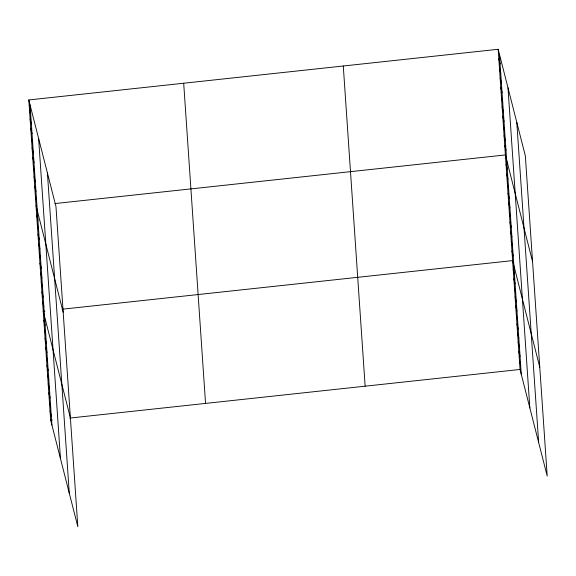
<?xml version="1.0" encoding="UTF-8"?>
<svg xmlns="http://www.w3.org/2000/svg" width="576" height="576" viewBox="0 0 576 576"><rect width="100%" height="100%" fill="white"/><g stroke="black" fill="none" stroke-linecap="round" stroke-linejoin="round"><path stroke-width="0.86" d="M28.8 99.95L55.966 206.539L77.825 526.716L50.659 420.134L28.8 99.95L498.175 49.284L525.341 155.866L547.2 476.05L520.034 369.461L498.175 49.284M54.943 203.566L505.39 154.944L532.555 261.526M44.95 311.09L43.229 311.27L70.394 417.859M62.158 309.226L512.597 260.604L539.77 367.186M50.659 420.134L52.38 419.947M69.588 418.09L520.034 369.461M498.83 58.889L500.098 63.85M499.486 68.494L500.753 73.454M500.141 78.098L501.408 83.059M500.796 87.703L502.063 92.664M501.451 97.308L502.718 102.269M502.106 106.913L503.374 111.874M502.762 116.518L504.029 121.486M503.417 126.122L504.684 131.09M504.072 135.727L505.339 140.695M504.734 145.339L505.994 150.3M506.045 164.549L507.305 169.51M506.7 174.154L507.96 179.114M507.355 183.758L508.622 188.719M508.01 193.363L509.278 198.324M508.666 202.968L509.933 207.929M509.321 212.573L510.588 217.534M509.976 222.178L511.243 227.146M510.631 231.782L511.898 236.75M511.286 241.387L512.554 246.355M511.942 250.999L513.209 255.96M513.216 269.676L514.483 274.637M513.842 278.748L515.102 283.709M514.462 287.82L515.722 292.781M515.081 296.892L516.341 301.853M515.7 305.964L516.96 310.925M516.319 315.036L517.579 319.997M516.938 324.101L518.198 329.069M517.558 333.173L518.818 338.141M518.177 342.245L519.437 347.213M518.796 351.317L520.056 356.285M519.415 360.389L520.675 365.357M29.455 109.555L30.722 114.523M30.11 119.16L31.378 124.128M30.766 128.772L32.033 133.733M31.421 138.377L32.688 143.338M32.076 147.982L33.343 152.942M32.731 157.586L33.998 162.547M33.394 167.191L34.654 172.152M34.049 176.796L35.309 181.757M34.704 186.401L35.964 191.362M35.359 196.006L36.619 200.974M36.014 205.61L63.18 312.199M36.67 215.215L37.937 220.183M37.325 224.82L38.592 229.788M37.98 234.432L39.247 239.393M38.635 244.037L39.902 248.998M39.29 253.642L40.558 258.602M39.946 263.246L41.213 268.207M40.601 272.851L41.868 277.812M41.256 282.456L42.523 287.417M41.918 292.061L43.178 297.022M42.574 301.666L43.834 306.634M43.848 320.342L45.108 325.31M44.467 329.414L45.727 334.382M45.086 338.486L46.346 343.454M45.706 347.558L46.966 352.526M46.325 356.63L47.585 361.598M46.944 365.702L48.204 370.67M47.563 374.774L48.83 379.735M48.182 383.846L49.45 388.807M48.802 392.918L50.069 397.879M49.421 401.99L50.688 406.951M50.04 411.062L51.307 416.023M516.794 122.328L538.654 442.512M507.989 87.782L529.848 407.959M499.435 54.245L521.294 374.429M343.282 66.002L365.141 386.186M183.694 83.232L205.553 403.416M47.419 173.002L69.278 493.186M38.614 138.449L60.473 458.633M30.067 104.918L51.926 425.095"/></g></svg>
